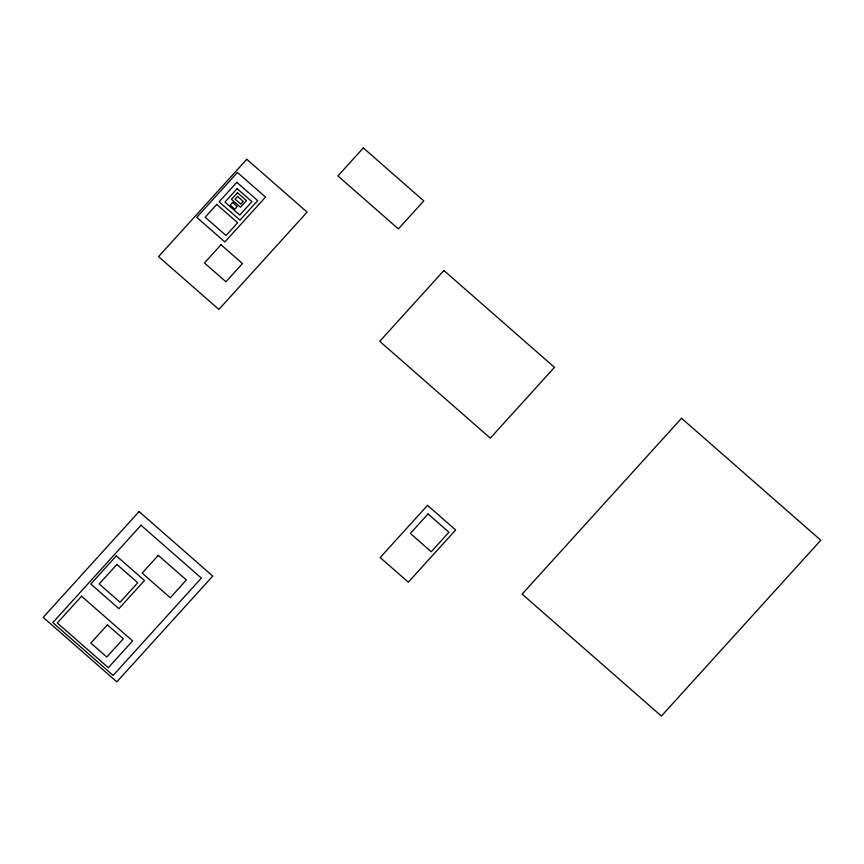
<?xml version="1.0" encoding="UTF-8"?>
<svg xmlns="http://www.w3.org/2000/svg" width="864" height="864" viewBox="0 0 864 864"><rect width="100%" height="100%" fill="white"/><g stroke="black" fill="none" stroke-linecap="round" stroke-linejoin="round"><path stroke-width="1.3" d="M246.78 159.3L158.555 256.619L218.873 309.452L307.098 212.123L246.78 159.3M237.416 172.465L196.754 217.318L224.878 241.952L265.54 197.1L237.416 172.465M216.745 204.433L205.146 217.231L226.044 235.526L237.632 222.739L216.745 204.433M236.801 182.315L219.11 201.83L240.008 220.126L257.688 200.61L236.801 182.315M237.114 188.654L224.942 202.079L239.76 215.06L251.932 201.636L237.114 188.654M237.438 192.704L231.444 199.325L240.473 207.22L246.467 200.61L237.438 192.704M237.546 196.441L235.116 199.13L240.786 204.098L243.216 201.409L237.546 196.441M232.643 202.424L230.202 205.114L234.792 209.131L237.233 206.442L232.643 202.424M221 244.739L204.466 262.969L225.947 281.772L242.471 263.542L221 244.739M363.312 147.928L337.921 175.943L398.39 228.895L423.781 200.891L363.312 147.928M139.082 511.585L43.2 617.36L116.845 681.858L212.738 576.094L139.082 511.585M141.037 525.269L52.812 622.598L113.13 675.421L201.355 578.092L141.037 525.269M116.348 555.865L90.796 584.042L118.93 608.677L144.472 580.5L116.348 555.865M81.562 596.225L57.294 622.987L108.335 667.688L132.602 640.926L81.562 596.225M116.878 564.451L99.198 583.956L120.085 602.251L137.776 582.746L116.878 564.451M158.242 555.368L142.15 573.124L170.284 597.758L186.376 580.003L158.242 555.368M107.395 624.856L90.871 643.086L106.79 657.029L123.325 638.798L107.395 624.856M443.912 270.518L379.728 341.312L490.309 438.156L554.483 367.362L443.912 270.518M427.518 505.343L380.192 557.561L408.316 582.196L455.652 529.978L427.518 505.343M428.058 513.94L410.368 533.444L431.266 551.74L448.945 532.235L428.058 513.94M681.545 418.273L522.137 594.108L661.392 716.072L820.8 540.238L681.545 418.273"/></g></svg>
